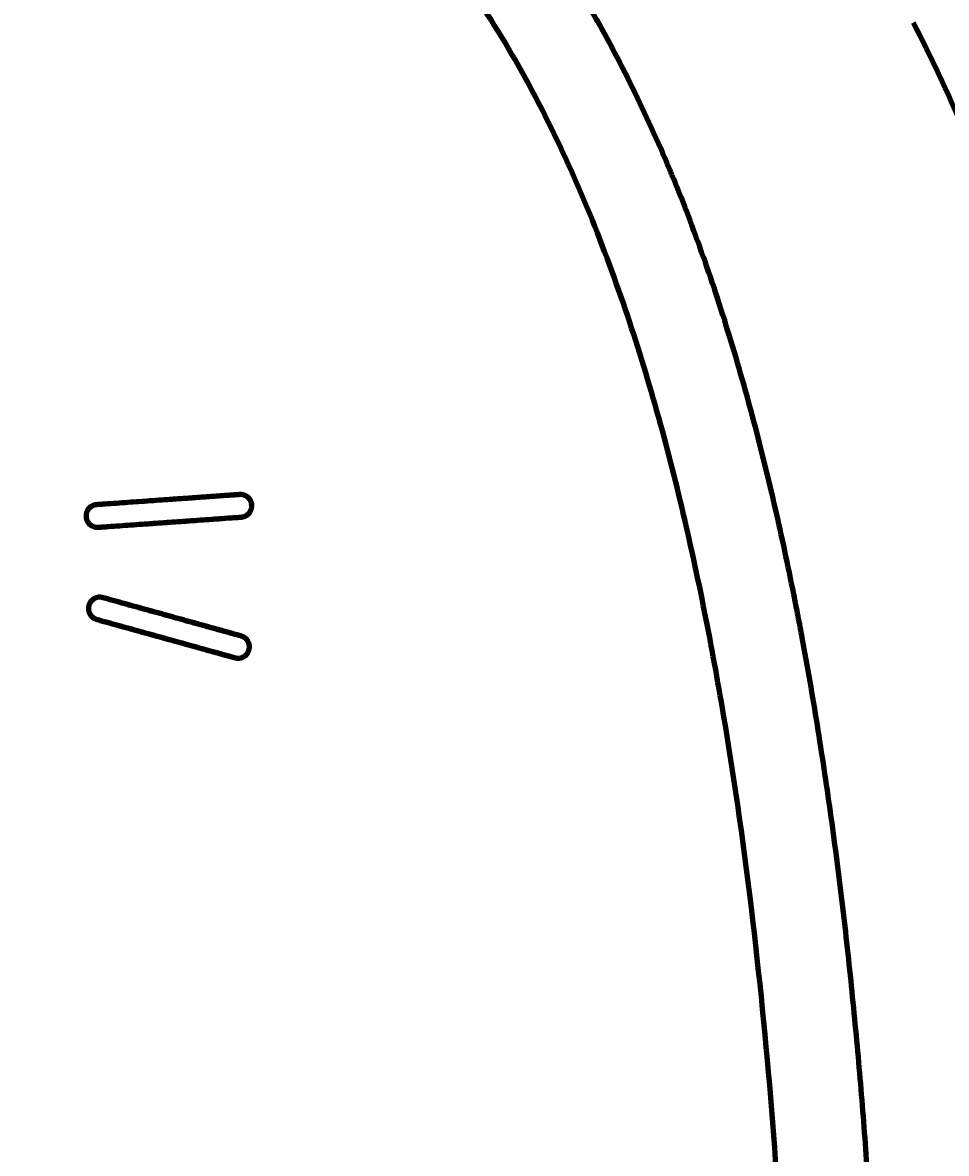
# Model space of a CAD drawing. Extents: x 56 to 5692, y -2843 to -743.
# Drawn here: x 4687 to 4788.3, y -1977.9 to -1854.1 of the extents above; entities that cross this region are included whole.
import ezdxf

# ---------------------------------------------------------------- set-up
doc = ezdxf.new("R2010")
doc.units = 0
doc.header["$LTSCALE"] = 20
doc.header["$MEASUREMENT"] = 0
doc.layers.get('DEFPOINTS').update_dxf_attribs({"linetype": 'CONTINUOUS'})
doc.layers.add('3', color=3, linetype='CONTINUOUS')
doc.styles.get("Standard").update_dxf_attribs({"font": 'NanumGothic.ttf'})
doc.dimstyles.get("Standard").update_dxf_attribs({"dimtxt": 0.18, "dimasz": 0.18, "dimexe": 0.18, "dimexo": 0.0625, "dimgap": 0.09, "dimtad": 0, "dimtih": 1, "dimtoh": 1, "dimdec": 4, "dimzin": 0, "dimdsep": 46, "dimtxsty": 'Standard', "dimcen": 0.09, "dimadec": 0, "dimazin": 0, "dimtfac": 1, "dimtdec": 4, "dimtofl": 0, "dimtmove": 0, "dimatfit": 3, "dimfxl": 0, "dimtolj": 1, "dimtzin": 0, "dimarcsym": 0})

# ---------------------------------------------------------------- blocks, each defined once
blk = doc.blocks.new('*D25')
at = {"layer": '3', "color": 3, "lineweight": -2}
for p, q in [((4737.05, -1767.18), (4974.3, -1767.18)), ((4966.3, -1787.18), (4966.3, -2592.66)), ((4798.58, -2612.66), (4974.3, -2612.66))]:
    blk.add_line(p, q, dxfattribs=at)
at = {"layer": '3', "color": 3}
for points in [[(4962.97, -1787.18), (4969.63, -1787.18), (4966.3, -1767.18)], [(4962.97, -2592.66), (4969.63, -2592.66), (4966.3, -2612.66)]]:
    blk.add_solid(points, dxfattribs=at)
at = {"layer": 'DEFPOINTS', "color": 0}
for p in [(4729.05, -1767.18), (4790.58, -2612.66), (4966.3, -2612.66)]:
    blk.add_point(p, dxfattribs=at)
at = {"layer": '3', "color": 2, "insert": (4945.41, -2217.24), "char_height": 20, "attachment_point": 5, "rotation": 90}
blk.add_mtext('\\A1;845', dxfattribs=at)

msp = doc.modelspace()

# ---------------------------------------------------------------- linework, layer by layer
at = {"layer": '3', "color": 7, "linetype": 'Continuous', "lineweight": 70}
for points, knots in [([(4660.4, -1807.06), (4662.72, -1807.34), (4669.09, -1808.3), (4679.39, -1810.65), (4694.99, -1815.85), (4709.56, -1823.52), (4722.22, -1833.77), (4730.56, -1842.6), (4737.71, -1852.35), (4743.71, -1862.74), (4748.73, -1873.57), (4754.31, -1888.36), (4759.59, -1907.21), (4764.04, -1929.92), (4767.21, -1952.45), (4769.36, -1974.65), (4770.67, -1996.41), (4771.43, -2024.71), (4770.68, -2221.48), (4767.76, -2252.32), (4764.01, -2274.53), (4760.46, -2289.73), (4756.15, -2303.26), (4751.09, -2314.94), (4745.35, -2324.77), (4736.84, -2335.59), (4724.73, -2345.34), (4707.98, -2352.87), (4691.91, -2356.8), (4677.67, -2358.87), (4666.38, -2359.92), (4657.57, -2360.34), (4651.64, -2360.48), (4648.66, -2360.52), (4645.7, -2360.53), (4643.72, -2360.53), (4642.74, -2360.53)], [0.0112064, 0.0112064, 0.0112064, 0.0112064, 0.015625, 0.0234375, 0.03125, 0.046875, 0.0546875, 0.0625, 0.0703125, 0.078125, 0.0859375, 0.09375, 0.109375, 0.125, 0.140625, 0.15625, 0.171875, 0.1875, 0.21875, 0.25, 0.265625, 0.28125, 0.296875, 0.3125, 0.328125, 0.34375, 0.375, 0.40625, 0.4375, 0.453125, 0.46875, 0.484375, 0.4882812, 0.4921875, 0.4960938, 0.4999694, 0.4999694, 0.4999694, 0.4999694]), ([(4642.74, -2362.66), (4642.79, -2362.66), (4642.84, -2362.66), (4643.3, -2362.66), (4645.36, -2362.66), (4647.42, -2362.66), (4650.71, -2362.63), (4652.36, -2362.61), (4654.82, -2362.56), (4655.64, -2362.54), (4657.28, -2362.49), (4658.92, -2362.44), (4660.56, -2362.39), (4661.79, -2362.34), (4662.4, -2362.31), (4663.12, -2362.28), (4663.43, -2362.27), (4663.63, -2362.26), (4663.73, -2362.25), (4665.47, -2362.17), (4667.08, -2362.08), (4670.27, -2361.89), (4671.84, -2361.78), (4674.94, -2361.55), (4676.48, -2361.42), (4679.51, -2361.14), (4681, -2360.99), (4683.96, -2360.67), (4685.42, -2360.5), (4688.31, -2360.14), (4689.73, -2359.94), (4691.85, -2359.63), (4692.55, -2359.53), (4693.6, -2359.36), (4693.94, -2359.31), (4694.64, -2359.19), (4694.98, -2359.14), (4696.7, -2358.85), (4698.04, -2358.61), (4700.68, -2358.1), (4701.98, -2357.84), (4704.52, -2357.29), (4705.77, -2357), (4708.22, -2356.4), (4709.43, -2356.09), (4711.8, -2355.45), (4712.96, -2355.11), (4715.25, -2354.41), (4716.38, -2354.04), (4719.7, -2352.91), (4721.85, -2352.1), (4724.18, -2351.11), (4724.44, -2351), (4724.96, -2350.77), (4725.73, -2350.43), (4726.48, -2350.09), (4727.98, -2349.38), (4728.96, -2348.89), (4731.84, -2347.39), (4733.68, -2346.33), (4737.23, -2344.06), (4738.94, -2342.85), (4741.41, -2340.93), (4742.21, -2340.27), (4743.79, -2338.91), (4744.57, -2338.21), (4746.85, -2336.05), (4748.32, -2334.52), (4750.43, -2332.09), (4751.13, -2331.26), (4751.98, -2330.19), (4752.14, -2329.97), (4752.48, -2329.53), (4752.65, -2329.32), (4753.15, -2328.66), (4753.47, -2328.21), (4754.45, -2326.86), (4755.08, -2325.94), (4756.31, -2324.07), (4756.91, -2323.11), (4758.67, -2320.18), (4759.79, -2318.15), (4761.91, -2313.92), (4762.91, -2311.74), (4764.82, -2307.21), (4765.72, -2304.86), (4767, -2301.24), (4767.42, -2300.01), (4768.23, -2297.52), (4768.63, -2296.26), (4769.11, -2294.66), (4769.25, -2294.17), (4769.39, -2293.69), (4769.48, -2293.36), (4769.53, -2293.2), (4769.76, -2292.39), (4769.95, -2291.74), (4770.49, -2289.77), (4770.84, -2288.45), (4771.85, -2284.45), (4772.48, -2281.75), (4773.66, -2276.26), (4774.2, -2273.48), (4775.23, -2267.84), (4775.7, -2264.99), (4776.58, -2259.22), (4776.98, -2256.31), (4777.73, -2250.43), (4778.08, -2247.46), (4778.71, -2241.46), (4778.99, -2238.44), (4779.38, -2233.87), (4779.5, -2232.35), (4779.64, -2230.43), (4779.67, -2230.04), (4779.73, -2229.28), (4779.81, -2228.12), (4779.89, -2226.97), (4780.14, -2223.12), (4780.32, -2220.03), (4780.62, -2213.85), (4780.74, -2210.74), (4780.94, -2204.53), (4781.02, -2201.41), (4781.13, -2195.17), (4781.16, -2192.05), (4781.17, -2022.78), (4781.15, -2019.65), (4781.08, -2013.37), (4781.01, -2010.22), (4780.84, -2003.93), (4780.74, -2000.77), (4780.47, -1994.46), (4780.32, -1991.3), (4779.97, -1984.98), (4779.77, -1981.82), (4779.32, -1975.48), (4779.07, -1972.31), (4778.52, -1965.97), (4778.22, -1962.8), (4777.57, -1956.45), (4777.22, -1953.27), (4776.45, -1946.91), (4776.03, -1943.73), (4775.14, -1937.38), (4774.66, -1934.19), (4773.63, -1927.83), (4773.08, -1924.65), (4772.34, -1920.67), (4772.19, -1919.88), (4771.96, -1918.68), (4771.88, -1918.29), (4771.72, -1917.49), (4771.33, -1915.5), (4770.92, -1913.52), (4769.9, -1908.77), (4769.18, -1905.61), (4768.01, -1900.9), (4767.61, -1899.33), (4766.78, -1896.2), (4766.35, -1894.64), (4765.46, -1891.53), (4765, -1889.97), (4764.05, -1886.88), (4763.56, -1885.33), (4762.53, -1882.25), (4762.01, -1880.72), (4760.91, -1877.66), (4760.34, -1876.14), (4759.46, -1873.86), (4759.16, -1873.1), (4758.71, -1871.97), (4758.48, -1871.4), (4758.24, -1870.83), (4758.09, -1870.46), (4758.01, -1870.27), (4757.3, -1868.57), (4756.65, -1867.08), (4754.63, -1862.63), (4753.2, -1859.71), (4750.91, -1855.42), (4750.12, -1854.01), (4748.49, -1851.21), (4747.65, -1849.82), (4745.04, -1845.72), (4743.2, -1843.04), (4740.24, -1839.14), (4739.22, -1837.86), (4737.65, -1835.96), (4737.12, -1835.34), (4736.44, -1834.56), (4736.3, -1834.4), (4736.03, -1834.09), (4735.62, -1833.63), (4734.1, -1831.95), (4732.69, -1830.47), (4730.37, -1828.17), (4729.19, -1827.05), (4725.58, -1823.78), (4723.07, -1821.72), (4719.16, -1818.81), (4717.84, -1817.88), (4715.14, -1816.06), (4713.77, -1815.18), (4710.98, -1813.48), (4709.56, -1812.66), (4707.4, -1811.48), (4706.31, -1810.89), (4705.02, -1810.23), (4704.38, -1809.91), (4704.05, -1809.75), (4703.89, -1809.67), (4703.81, -1809.63), (4703.77, -1809.61), (4703.75, -1809.6), (4703.74, -1809.59), (4703.73, -1809.59)], [0.5496866, 0.5496866, 0.5496866, 0.5496866, 0.5498047, 0.5498047, 0.5507812, 0.5546875, 0.5546875, 0.5585937, 0.5585937, 0.5605469, 0.5605469, 0.5625, 0.5644531, 0.5644531, 0.5654297, 0.565918, 0.5661621, 0.5661621, 0.5664062, 0.5664062, 0.5703125, 0.5703125, 0.5742187, 0.5742187, 0.578125, 0.578125, 0.5820312, 0.5820312, 0.5859375, 0.5859375, 0.5898437, 0.5898437, 0.5917969, 0.5917969, 0.5927734, 0.5927734, 0.59375, 0.59375, 0.5976562, 0.5976562, 0.6015625, 0.6015625, 0.6054687, 0.6054687, 0.609375, 0.609375, 0.6132812, 0.6132812, 0.6171875, 0.6171875, 0.625, 0.625, 0.6259766, 0.6259766, 0.6269531, 0.6289062, 0.6289062, 0.6328125, 0.6328125, 0.640625, 0.640625, 0.6484375, 0.6484375, 0.6523437, 0.6523437, 0.65625, 0.65625, 0.6640625, 0.6640625, 0.6679687, 0.6679687, 0.6689453, 0.6689453, 0.6699219, 0.6699219, 0.671875, 0.671875, 0.6757812, 0.6757812, 0.6796875, 0.6796875, 0.6875, 0.6875, 0.6953125, 0.6953125, 0.703125, 0.703125, 0.7070312, 0.7070312, 0.7109375, 0.7109375, 0.7119141, 0.7124023, 0.7124023, 0.7128906, 0.7128906, 0.7148437, 0.7148437, 0.71875, 0.71875, 0.7265625, 0.7265625, 0.734375, 0.734375, 0.7421875, 0.7421875, 0.75, 0.75, 0.7578125, 0.7578125, 0.765625, 0.765625, 0.7695312, 0.7695312, 0.7705078, 0.7705078, 0.7714844, 0.7734375, 0.7734375, 0.78125, 0.78125, 0.7890625, 0.7890625, 0.796875, 0.796875, 0.8046875, 0.8046875, 0.8125, 0.8125, 0.8203125, 0.8203125, 0.828125, 0.828125, 0.8359375, 0.8359375, 0.84375, 0.84375, 0.8515625, 0.8515625, 0.859375, 0.859375, 0.8671875, 0.8671875, 0.875, 0.875, 0.8828125, 0.8828125, 0.890625, 0.890625, 0.8925781, 0.8925781, 0.8935547, 0.8935547, 0.8945312, 0.8984375, 0.8984375, 0.90625, 0.90625, 0.9101562, 0.9101562, 0.9140625, 0.9140625, 0.9179687, 0.9179687, 0.921875, 0.921875, 0.9257812, 0.9257812, 0.9296875, 0.9296875, 0.9316406, 0.9316406, 0.9326172, 0.9331055, 0.9331055, 0.9335937, 0.9335937, 0.9375, 0.9375, 0.9453125, 0.9453125, 0.9492187, 0.9492187, 0.953125, 0.953125, 0.9609375, 0.9609375, 0.9648437, 0.9648437, 0.9667969, 0.9667969, 0.9672852, 0.9672852, 0.9677734, 0.96875, 0.9726562, 0.9726562, 0.9765625, 0.9765625, 0.984375, 0.984375, 0.9882812, 0.9882812, 0.9921875, 0.9921875, 0.9960937, 0.9960937, 0.9980469, 0.9990234, 0.9995117, 0.9997559, 0.9998779, 0.999939, 0.9999695, 0.9999695, 1, 1, 1, 1]), ([(4784.65, -1854.06), (4786.6, -1857.82), (4791.64, -1868.59), (4798.28, -1886.98), (4804.16, -1909.2), (4808.57, -1931.79), (4812.96, -1962.23), (4816.28, -2000.67), (4818.22, -2210.17), (4818.28, -2249.19), (4817.58, -2280.56), (4816.73, -2304.17), (4815.79, -2323.9), (4814.91, -2339.73), (4814.32, -2349.64), (4813.83, -2357.57), (4813.44, -2363.53), (4813.04, -2369.5), (4812.5, -2377.46), (4811.78, -2387.42), (4810, -2411.37), (4807.03, -2447.44), (4801.12, -2511.83), (4796.16, -2560.34), (4792.1, -2598.43), (4791.48, -2604.2), (4790.87, -2609.97)], [0, 0, 0, 0, 0.0219148, 0.0613139, 0.1007129, 0.140112, 0.179511, 0.2583092, 0.3371073, 0.4159054, 0.4553044, 0.4947035, 0.5341025, 0.5538021, 0.5735016, 0.5833514, 0.5932011, 0.6030509, 0.6129006, 0.6326002, 0.6522997, 0.7310978, 0.8098959, 0.9674921, 0.9674921, 0.9956413, 0.9956413, 0.9956413, 0.9956413]), ([(4712.1, -1906.68), (4712.12, -1906.73), (4712.13, -1906.78), (4712.14, -1906.88), (4712.15, -1906.94), (4712.15, -1907.01), (4712.15, -1907.04), (4712.14, -1907.09), (4712.14, -1907.12), (4712.13, -1907.2), (4712.11, -1907.3), (4712.08, -1907.4), (4712.05, -1907.47), (4712.04, -1907.49), (4712.02, -1907.54), (4712.01, -1907.56), (4711.98, -1907.63), (4711.95, -1907.67), (4711.91, -1907.73), (4711.89, -1907.75), (4711.86, -1907.79), (4711.84, -1907.81), (4711.79, -1907.87), (4711.72, -1907.94), (4711.64, -1908), (4711.58, -1908.04), (4711.56, -1908.05), (4711.52, -1908.08), (4711.49, -1908.09), (4711.43, -1908.12), (4711.34, -1908.16), (4711.24, -1908.19), (4711.17, -1908.21), (4711.15, -1908.21), (4711.1, -1908.22), (4711.06, -1908.23), (4711.02, -1908.23), (4711, -1908.23), (4710.99, -1908.23), (4710.95, -1908.24), (4710.87, -1908.24), (4710, -1908.3), (4709.15, -1908.36), (4707.54, -1908.48), (4706.73, -1908.53), (4705.12, -1908.65), (4704.3, -1908.71), (4702.67, -1908.82), (4701.85, -1908.88), (4700.22, -1908.99), (4699.39, -1909.05), (4697.75, -1909.17), (4696.92, -1909.23), (4695.89, -1909.3), (4695.63, -1909.32), (4695.37, -1909.34), (4695.31, -1909.34), (4695.29, -1909.34), (4695.27, -1909.34), (4695.25, -1909.34), (4695.22, -1909.35), (4695.19, -1909.35), (4695.14, -1909.34), (4695.11, -1909.34), (4695.06, -1909.34), (4695.03, -1909.33), (4694.96, -1909.32), (4694.91, -1909.31), (4694.83, -1909.29), (4694.81, -1909.28), (4694.76, -1909.26), (4694.73, -1909.25), (4694.66, -1909.22), (4694.57, -1909.17), (4694.48, -1909.11), (4694.42, -1909.06), (4694.4, -1909.05), (4694.36, -1909.01), (4694.34, -1908.99), (4694.29, -1908.94), (4694.22, -1908.86), (4694.16, -1908.77), (4694.13, -1908.71), (4694.12, -1908.7), (4694.11, -1908.68), (4694.09, -1908.64), (4694.07, -1908.61), (4694.04, -1908.53), (4694.03, -1908.48), (4694.01, -1908.41), (4694, -1908.38), (4693.99, -1908.33), (4693.99, -1908.31), (4693.98, -1908.23), (4693.97, -1908.17), (4693.97, -1908.07), (4693.97, -1908.02), (4693.98, -1907.94), (4693.99, -1907.91), (4694, -1907.86), (4694, -1907.84), (4694.02, -1907.76), (4694.04, -1907.71), (4694.06, -1907.64), (4694.08, -1907.61), (4694.09, -1907.57), (4694.11, -1907.55), (4694.11, -1907.54), (4694.14, -1907.48), (4694.2, -1907.39), (4694.26, -1907.31), (4694.31, -1907.26), (4694.33, -1907.24), (4694.37, -1907.2), (4694.39, -1907.18), (4694.45, -1907.13), (4694.53, -1907.07), (4694.62, -1907.02), (4694.69, -1906.99), (4694.71, -1906.98), (4694.76, -1906.96), (4694.78, -1906.95), (4694.85, -1906.93), (4694.95, -1906.9), (4695.05, -1906.88), (4695.12, -1906.88), (4695.13, -1906.88), (4695.16, -1906.88), (4695.2, -1906.87), (4695.29, -1906.87), (4696.19, -1906.8), (4697.07, -1906.74), (4699.54, -1906.57), (4701.18, -1906.45), (4703.22, -1906.31), (4703.62, -1906.28), (4704.44, -1906.22), (4704.84, -1906.19), (4706.06, -1906.11), (4706.87, -1906.05), (4708.48, -1905.93), (4709.28, -1905.88), (4710.28, -1905.81), (4710.48, -1905.79), (4710.7, -1905.78), (4710.73, -1905.78), (4710.78, -1905.77), (4710.8, -1905.77), (4710.85, -1905.77), (4710.88, -1905.77), (4710.93, -1905.77), (4710.95, -1905.77), (4711.03, -1905.77), (4711.07, -1905.77), (4711.17, -1905.79), (4711.22, -1905.8), (4711.29, -1905.83), (4711.32, -1905.83), (4711.37, -1905.85), (4711.39, -1905.86), (4711.46, -1905.89), (4711.5, -1905.92), (4711.57, -1905.96), (4711.59, -1905.97), (4711.63, -1906), (4711.66, -1906.01), (4711.72, -1906.06), (4711.79, -1906.13), (4711.86, -1906.21), (4711.91, -1906.27), (4711.93, -1906.29), (4711.95, -1906.33), (4711.95, -1906.34), (4711.97, -1906.36), (4712, -1906.42), (4712.03, -1906.48), (4712.06, -1906.55), (4712.08, -1906.59), (4712.09, -1906.63), (4712.1, -1906.65), (4712.1, -1906.66), (4712.1, -1906.67), (4712.1, -1906.68)], [0, 0, 0, 0, 0.003906, 0.003906, 0.007812, 0.007812, 0.009766, 0.009766, 0.011719, 0.011719, 0.015625, 0.019531, 0.019531, 0.021484, 0.021484, 0.023437, 0.023437, 0.027344, 0.027344, 0.029297, 0.029297, 0.03125, 0.03125, 0.035156, 0.039062, 0.039062, 0.041016, 0.041016, 0.042969, 0.042969, 0.046875, 0.050781, 0.050781, 0.052734, 0.052734, 0.054687, 0.055664, 0.055664, 0.056641, 0.056641, 0.058594, 0.0625, 0.125, 0.125, 0.1875, 0.1875, 0.25, 0.25, 0.3125, 0.3125, 0.375, 0.375, 0.4375, 0.4375, 0.453125, 0.457031, 0.457031, 0.458008, 0.458008, 0.458984, 0.458984, 0.460937, 0.460937, 0.462891, 0.462891, 0.464844, 0.464844, 0.46875, 0.46875, 0.470703, 0.470703, 0.472656, 0.472656, 0.476562, 0.480469, 0.480469, 0.482422, 0.482422, 0.484375, 0.484375, 0.488281, 0.492187, 0.492187, 0.493164, 0.493164, 0.494141, 0.496094, 0.496094, 0.5, 0.5, 0.501953, 0.501953, 0.503906, 0.503906, 0.507812, 0.507812, 0.511719, 0.511719, 0.513672, 0.513672, 0.515625, 0.515625, 0.519531, 0.519531, 0.521484, 0.522461, 0.522461, 0.523437, 0.523437, 0.527344, 0.53125, 0.53125, 0.533203, 0.533203, 0.535156, 0.535156, 0.539062, 0.542969, 0.542969, 0.544922, 0.544922, 0.546875, 0.546875, 0.550781, 0.554687, 0.554687, 0.555664, 0.555664, 0.556641, 0.558594, 0.5625, 0.625, 0.625, 0.75, 0.75, 0.78125, 0.78125, 0.8125, 0.8125, 0.875, 0.875, 0.9375, 0.9375, 0.953125, 0.953125, 0.955078, 0.955078, 0.957031, 0.957031, 0.958984, 0.958984, 0.960937, 0.960937, 0.964844, 0.964844, 0.96875, 0.96875, 0.970703, 0.970703, 0.972656, 0.972656, 0.976562, 0.976562, 0.978516, 0.978516, 0.980469, 0.980469, 0.984375, 0.988281, 0.988281, 0.990234, 0.990234, 0.991211, 0.991211, 0.992187, 0.996094, 0.996094, 0.998047, 0.999023, 0.999512, 0.999512, 1, 1, 1, 1]), ([(4695.2, -1909.35), (4695.18, -1909.35), (4695.15, -1909.34), (4695.1, -1909.34), (4695.05, -1909.34), (4694.99, -1909.33), (4694.94, -1909.32), (4694.91, -1909.31), (4694.84, -1909.29), (4694.79, -1909.27), (4694.69, -1909.23), (4694.64, -1909.21), (4694.57, -1909.17), (4694.55, -1909.16), (4694.5, -1909.13), (4694.48, -1909.11), (4694.42, -1909.06), (4694.38, -1909.03), (4694.32, -1908.97), (4694.3, -1908.95), (4694.27, -1908.91), (4694.25, -1908.89), (4694.2, -1908.83), (4694.14, -1908.74), (4694.09, -1908.64), (4694.06, -1908.57), (4694.05, -1908.54), (4694.03, -1908.49), (4694.02, -1908.47), (4694, -1908.39), (4693.99, -1908.34), (4693.98, -1908.26), (4693.98, -1908.23), (4693.97, -1908.18), (4693.97, -1908.15), (4693.97, -1908.07), (4693.97, -1908.02), (4693.99, -1907.91), (4694, -1907.86), (4694.01, -1907.78), (4694.02, -1907.76), (4694.04, -1907.7), (4694.05, -1907.68), (4694.08, -1907.61), (4694.1, -1907.56), (4694.14, -1907.49), (4694.15, -1907.47), (4694.18, -1907.42), (4694.19, -1907.4), (4694.24, -1907.34), (4694.31, -1907.26), (4694.38, -1907.19), (4694.44, -1907.14), (4694.47, -1907.12), (4694.51, -1907.09), (4694.53, -1907.08), (4694.6, -1907.03), (4694.69, -1906.99), (4694.78, -1906.95), (4694.86, -1906.92), (4694.89, -1906.92), (4694.94, -1906.9), (4694.99, -1906.89), (4695.05, -1906.88), (4695.09, -1906.88), (4695.12, -1906.88), (4695.13, -1906.88), (4695.56, -1906.85), (4695.98, -1906.82), (4698.05, -1906.67), (4699.71, -1906.55), (4702.18, -1906.38), (4703, -1906.32), (4704.64, -1906.21), (4705.46, -1906.15), (4706.68, -1906.06), (4707.09, -1906.03), (4707.9, -1905.98), (4708.3, -1905.95), (4709.11, -1905.89), (4709.52, -1905.86), (4710.12, -1905.82), (4710.32, -1905.8), (4710.62, -1905.78), (4710.72, -1905.78), (4710.85, -1905.77), (4710.87, -1905.77), (4710.92, -1905.77), (4710.95, -1905.77), (4711.02, -1905.77), (4711.07, -1905.77), (4711.15, -1905.79), (4711.17, -1905.79), (4711.22, -1905.8), (4711.25, -1905.81), (4711.32, -1905.83), (4711.37, -1905.85), (4711.44, -1905.88), (4711.47, -1905.9), (4711.51, -1905.92), (4711.53, -1905.93), (4711.54, -1905.94), (4711.6, -1905.97), (4711.68, -1906.03), (4711.76, -1906.1), (4711.81, -1906.16), (4711.83, -1906.17), (4711.86, -1906.2), (4711.86, -1906.22), (4711.88, -1906.24), (4711.92, -1906.29), (4711.99, -1906.39), (4712.03, -1906.48), (4712.06, -1906.56), (4712.07, -1906.58), (4712.09, -1906.63), (4712.1, -1906.66), (4712.12, -1906.73), (4712.13, -1906.79), (4712.14, -1906.87), (4712.14, -1906.89), (4712.14, -1906.93), (4712.14, -1906.94), (4712.15, -1906.97), (4712.15, -1907.04), (4712.14, -1907.15), (4712.12, -1907.26), (4712.1, -1907.33), (4712.09, -1907.36), (4712.08, -1907.41), (4712.07, -1907.43), (4712.04, -1907.5), (4712.02, -1907.55), (4711.98, -1907.61), (4711.97, -1907.64), (4711.94, -1907.68), (4711.93, -1907.7), (4711.88, -1907.76), (4711.82, -1907.84), (4711.75, -1907.91), (4711.69, -1907.96), (4711.67, -1907.97), (4711.63, -1908), (4711.61, -1908.02), (4711.55, -1908.06), (4711.46, -1908.11), (4711.37, -1908.15), (4711.3, -1908.17), (4711.28, -1908.18), (4711.23, -1908.19), (4711.21, -1908.2), (4711.14, -1908.22), (4711.09, -1908.22), (4711.03, -1908.23), (4711.01, -1908.23), (4710.99, -1908.23), (4710.98, -1908.23), (4710.94, -1908.24), (4710.52, -1908.27), (4710.1, -1908.3), (4708.13, -1908.43), (4706.53, -1908.55), (4704.13, -1908.72), (4703.32, -1908.77), (4701.71, -1908.89), (4700.9, -1908.95), (4699.28, -1909.06), (4698.47, -1909.12), (4697.24, -1909.2), (4696.84, -1909.23), (4696.23, -1909.28), (4696.02, -1909.29), (4695.72, -1909.31), (4695.56, -1909.32), (4695.4, -1909.33), (4695.33, -1909.34), (4695.31, -1909.34), (4695.29, -1909.34), (4695.27, -1909.34), (4695.25, -1909.34), (4695.23, -1909.34), (4695.22, -1909.35), (4695.21, -1909.35), (4695.21, -1909.35), (4695.21, -1909.35), (4695.2, -1909.35)], [0, 0, 0, 0, 0.001953, 0.001953, 0.003906, 0.005859, 0.005859, 0.007813, 0.007813, 0.011719, 0.011719, 0.015625, 0.015625, 0.017578, 0.017578, 0.019531, 0.019531, 0.023438, 0.023438, 0.025391, 0.025391, 0.027344, 0.027344, 0.03125, 0.035156, 0.035156, 0.037109, 0.037109, 0.039063, 0.039063, 0.042969, 0.042969, 0.044922, 0.044922, 0.046875, 0.046875, 0.050781, 0.050781, 0.054688, 0.054688, 0.056641, 0.056641, 0.058594, 0.058594, 0.0625, 0.0625, 0.064453, 0.064453, 0.066406, 0.066406, 0.070313, 0.074219, 0.074219, 0.076172, 0.076172, 0.078125, 0.078125, 0.082031, 0.085938, 0.085938, 0.087891, 0.087891, 0.089844, 0.091797, 0.092773, 0.092773, 0.09375, 0.09375, 0.125, 0.125, 0.25, 0.25, 0.3125, 0.3125, 0.375, 0.375, 0.40625, 0.40625, 0.4375, 0.4375, 0.46875, 0.46875, 0.484375, 0.484375, 0.492188, 0.492188, 0.494141, 0.494141, 0.496094, 0.496094, 0.5, 0.5, 0.501953, 0.501953, 0.503906, 0.503906, 0.507813, 0.507813, 0.509766, 0.510742, 0.510742, 0.511719, 0.511719, 0.515625, 0.519531, 0.519531, 0.521484, 0.521484, 0.522461, 0.522461, 0.523438, 0.527344, 0.53125, 0.53125, 0.533203, 0.533203, 0.535156, 0.535156, 0.539063, 0.539063, 0.541016, 0.541016, 0.541992, 0.541992, 0.542969, 0.546875, 0.550781, 0.550781, 0.552734, 0.552734, 0.554688, 0.554688, 0.558594, 0.558594, 0.560547, 0.560547, 0.5625, 0.5625, 0.566406, 0.570313, 0.570313, 0.572266, 0.572266, 0.574219, 0.574219, 0.578125, 0.582031, 0.582031, 0.583984, 0.583984, 0.585938, 0.585938, 0.589844, 0.589844, 0.59082, 0.59082, 0.591797, 0.591797, 0.59375, 0.625, 0.625, 0.75, 0.75, 0.8125, 0.8125, 0.875, 0.875, 0.9375, 0.9375, 0.96875, 0.96875, 0.984375, 0.984375, 0.992188, 0.996094, 0.99707, 0.99707, 0.998047, 0.998047, 0.999023, 0.999512, 0.999756, 0.999878, 0.999878, 1, 1, 1, 1]), ([(4697.8, -1917.61), (4698.6, -1917.84), (4699.4, -1918.06), (4700.59, -1918.39), (4700.98, -1918.5), (4701.78, -1918.72), (4702.17, -1918.82), (4703.36, -1919.15), (4704.15, -1919.37), (4705.72, -1919.81), (4706.51, -1920.03), (4708.07, -1920.46), (4708.86, -1920.68), (4710.02, -1921), (4710.41, -1921.11), (4710.85, -1921.23), (4710.9, -1921.24), (4710.96, -1921.26), (4710.97, -1921.26), (4711, -1921.27), (4711.03, -1921.28), (4711.09, -1921.3), (4711.14, -1921.32), (4711.18, -1921.34), (4711.21, -1921.35), (4711.27, -1921.39), (4711.32, -1921.42), (4711.4, -1921.48), (4711.44, -1921.51), (4711.5, -1921.56), (4711.52, -1921.58), (4711.55, -1921.62), (4711.57, -1921.63), (4711.62, -1921.69), (4711.65, -1921.74), (4711.69, -1921.8), (4711.71, -1921.82), (4711.73, -1921.87), (4711.74, -1921.89), (4711.78, -1921.96), (4711.8, -1922.01), (4711.83, -1922.11), (4711.85, -1922.16), (4711.86, -1922.24), (4711.86, -1922.26), (4711.87, -1922.31), (4711.87, -1922.34), (4711.88, -1922.42), (4711.88, -1922.47), (4711.87, -1922.57), (4711.87, -1922.62), (4711.85, -1922.73), (4711.84, -1922.78), (4711.81, -1922.87), (4711.79, -1922.92), (4711.76, -1922.99), (4711.75, -1923.01), (4711.72, -1923.06), (4711.71, -1923.08), (4711.67, -1923.14), (4711.61, -1923.22), (4711.55, -1923.3), (4711.49, -1923.35), (4711.48, -1923.37), (4711.44, -1923.4), (4711.42, -1923.42), (4711.36, -1923.46), (4711.28, -1923.52), (4711.19, -1923.56), (4711.12, -1923.59), (4711.1, -1923.6), (4711.06, -1923.62), (4711.03, -1923.63), (4710.96, -1923.65), (4710.87, -1923.67), (4710.77, -1923.68), (4710.7, -1923.69), (4710.67, -1923.69), (4710.62, -1923.69), (4710.55, -1923.69), (4710.47, -1923.68), (4710.4, -1923.66), (4710.36, -1923.66), (4710.33, -1923.65), (4710.3, -1923.64), (4710.29, -1923.64), (4710.23, -1923.62), (4709.99, -1923.55), (4709.75, -1923.49), (4709.16, -1923.32), (4708.77, -1923.22), (4706.83, -1922.68), (4705.26, -1922.24), (4702.9, -1921.59), (4702.11, -1921.37), (4700.53, -1920.93), (4699.74, -1920.71), (4698.15, -1920.27), (4697.36, -1920.05), (4696.16, -1919.72), (4695.77, -1919.61), (4695.32, -1919.49), (4695.24, -1919.47), (4695.17, -1919.45), (4695.12, -1919.43), (4695.09, -1919.43), (4695.02, -1919.4), (4694.97, -1919.38), (4694.91, -1919.35), (4694.9, -1919.35), (4694.88, -1919.33), (4694.87, -1919.33), (4694.83, -1919.31), (4694.81, -1919.29), (4694.75, -1919.25), (4694.7, -1919.22), (4694.64, -1919.17), (4694.63, -1919.15), (4694.59, -1919.11), (4694.57, -1919.09), (4694.52, -1919.03), (4694.45, -1918.95), (4694.4, -1918.86), (4694.36, -1918.79), (4694.35, -1918.77), (4694.33, -1918.72), (4694.32, -1918.69), (4694.29, -1918.62), (4694.26, -1918.52), (4694.25, -1918.42), (4694.24, -1918.35), (4694.24, -1918.34), (4694.24, -1918.31), (4694.24, -1918.27), (4694.24, -1918.23), (4694.24, -1918.16), (4694.24, -1918.1), (4694.26, -1918.03), (4694.26, -1918), (4694.27, -1917.95), (4694.28, -1917.92), (4694.3, -1917.85), (4694.32, -1917.8), (4694.36, -1917.71), (4694.38, -1917.66), (4694.42, -1917.59), (4694.44, -1917.57), (4694.47, -1917.53), (4694.48, -1917.51), (4694.53, -1917.45), (4694.6, -1917.37), (4694.67, -1917.31), (4694.74, -1917.26), (4694.76, -1917.24), (4694.8, -1917.21), (4694.82, -1917.2), (4694.89, -1917.16), (4694.93, -1917.14), (4695, -1917.11), (4695.03, -1917.1), (4695.07, -1917.08), (4695.1, -1917.07), (4695.17, -1917.05), (4695.27, -1917.03), (4695.37, -1917.02), (4695.45, -1917.01), (4695.48, -1917.01), (4695.52, -1917.02), (4695.53, -1917.02), (4695.55, -1917.02), (4695.62, -1917.02), (4695.68, -1917.03), (4695.74, -1917.05), (4695.76, -1917.05), (4695.78, -1917.05), (4695.79, -1917.06), (4695.83, -1917.07), (4695.91, -1917.09), (4696.18, -1917.16), (4696.62, -1917.29), (4697.11, -1917.42), (4697.46, -1917.52), (4697.63, -1917.57), (4697.72, -1917.59), (4697.76, -1917.6), (4697.78, -1917.61), (4697.79, -1917.61), (4697.8, -1917.61), (4697.8, -1917.61), (4697.8, -1917.61)], [0, 0, 0, 0, 0.0625, 0.0625, 0.09375, 0.09375, 0.125, 0.125, 0.1875, 0.1875, 0.25, 0.25, 0.3125, 0.3125, 0.34375, 0.34375, 0.347656, 0.347656, 0.348633, 0.348633, 0.349609, 0.351562, 0.353516, 0.353516, 0.355469, 0.355469, 0.359375, 0.359375, 0.363281, 0.363281, 0.365234, 0.365234, 0.367187, 0.367187, 0.371094, 0.371094, 0.373047, 0.373047, 0.375, 0.375, 0.378906, 0.378906, 0.382812, 0.382812, 0.384766, 0.384766, 0.386719, 0.386719, 0.390625, 0.390625, 0.394531, 0.394531, 0.398437, 0.398437, 0.402344, 0.402344, 0.404297, 0.404297, 0.40625, 0.40625, 0.410156, 0.414062, 0.414062, 0.416016, 0.416016, 0.417969, 0.417969, 0.421875, 0.425781, 0.425781, 0.427734, 0.427734, 0.429687, 0.429687, 0.433594, 0.4375, 0.4375, 0.439453, 0.439453, 0.441406, 0.445312, 0.445312, 0.447266, 0.448242, 0.448242, 0.449219, 0.449219, 0.453125, 0.46875, 0.46875, 0.5, 0.5, 0.625, 0.625, 0.6875, 0.6875, 0.75, 0.75, 0.8125, 0.8125, 0.84375, 0.84375, 0.847656, 0.849609, 0.849609, 0.851563, 0.851563, 0.855469, 0.855469, 0.856445, 0.856445, 0.857422, 0.857422, 0.859375, 0.859375, 0.863281, 0.863281, 0.865234, 0.865234, 0.867188, 0.867188, 0.871094, 0.875, 0.875, 0.876953, 0.876953, 0.878906, 0.878906, 0.882813, 0.886719, 0.886719, 0.887695, 0.887695, 0.888672, 0.890625, 0.890625, 0.894531, 0.894531, 0.896484, 0.896484, 0.898438, 0.898438, 0.902344, 0.902344, 0.90625, 0.90625, 0.908203, 0.908203, 0.910156, 0.910156, 0.914063, 0.917969, 0.917969, 0.919922, 0.919922, 0.921875, 0.921875, 0.925781, 0.925781, 0.927734, 0.927734, 0.929688, 0.929688, 0.933594, 0.9375, 0.9375, 0.939453, 0.939453, 0.94043, 0.94043, 0.941406, 0.945313, 0.945313, 0.946289, 0.946289, 0.947266, 0.947266, 0.949219, 0.953125, 0.96875, 0.984375, 0.992188, 0.996094, 0.998047, 0.999023, 0.999512, 0.999756, 0.999756, 1, 1, 1, 1]), ([(4710.65, -1923.69), (4710.54, -1923.69), (4710.44, -1923.68), (4710.33, -1923.65), (4710.32, -1923.64), (4710.3, -1923.64), (4710.26, -1923.63), (4710.17, -1923.6), (4709.91, -1923.53), (4709.66, -1923.46), (4709.08, -1923.3), (4708.69, -1923.19), (4707.51, -1922.87), (4706.73, -1922.65), (4705.16, -1922.21), (4704.37, -1922), (4702.79, -1921.56), (4702, -1921.34), (4700.81, -1921.01), (4700.41, -1920.9), (4699.62, -1920.68), (4699.22, -1920.57), (4698.02, -1920.24), (4697.23, -1920.02), (4696.03, -1919.69), (4695.63, -1919.57), (4695.2, -1919.46), (4695.18, -1919.45), (4695.14, -1919.44), (4695.13, -1919.44), (4695.1, -1919.43), (4695.07, -1919.42), (4695.03, -1919.4), (4694.98, -1919.38), (4694.96, -1919.37), (4694.89, -1919.34), (4694.8, -1919.29), (4694.72, -1919.23), (4694.66, -1919.18), (4694.64, -1919.16), (4694.6, -1919.12), (4694.58, -1919.1), (4694.53, -1919.05), (4694.46, -1918.97), (4694.41, -1918.88), (4694.38, -1918.82), (4694.37, -1918.81), (4694.36, -1918.78), (4694.34, -1918.75), (4694.33, -1918.71), (4694.3, -1918.64), (4694.28, -1918.59), (4694.26, -1918.51), (4694.26, -1918.49), (4694.25, -1918.44), (4694.25, -1918.41), (4694.24, -1918.33), (4694.24, -1918.28), (4694.24, -1918.18), (4694.24, -1918.13), (4694.25, -1918.05), (4694.26, -1918.02), (4694.27, -1917.97), (4694.27, -1917.95), (4694.29, -1917.87), (4694.31, -1917.82), (4694.34, -1917.75), (4694.35, -1917.73), (4694.37, -1917.68), (4694.39, -1917.66), (4694.42, -1917.59), (4694.48, -1917.51), (4694.55, -1917.43), (4694.6, -1917.38), (4694.62, -1917.36), (4694.65, -1917.32), (4694.67, -1917.31), (4694.73, -1917.26), (4694.82, -1917.2), (4694.9, -1917.15), (4694.97, -1917.12), (4695, -1917.11), (4695.04, -1917.09), (4695.07, -1917.08), (4695.14, -1917.06), (4695.24, -1917.03), (4695.34, -1917.02), (4695.42, -1917.02), (4695.44, -1917.02), (4695.49, -1917.01), (4695.52, -1917.02), (4695.6, -1917.02), (4695.65, -1917.03), (4695.72, -1917.04), (4695.75, -1917.05), (4695.78, -1917.06), (4695.8, -1917.06), (4695.82, -1917.07), (4695.93, -1917.1), (4696.24, -1917.18), (4696.54, -1917.27), (4697.14, -1917.43), (4697.54, -1917.54), (4698.73, -1917.87), (4699.52, -1918.09), (4701.1, -1918.53), (4701.89, -1918.75), (4703.47, -1919.18), (4704.25, -1919.4), (4705.82, -1919.84), (4706.61, -1920.05), (4708.17, -1920.49), (4708.95, -1920.7), (4710.11, -1921.03), (4710.5, -1921.13), (4710.91, -1921.25), (4710.94, -1921.25), (4710.97, -1921.26), (4710.98, -1921.27), (4711.01, -1921.27), (4711.04, -1921.28), (4711.08, -1921.3), (4711.13, -1921.32), (4711.15, -1921.33), (4711.22, -1921.36), (4711.26, -1921.38), (4711.35, -1921.44), (4711.39, -1921.47), (4711.44, -1921.51), (4711.45, -1921.52), (4711.47, -1921.53), (4711.48, -1921.54), (4711.51, -1921.57), (4711.52, -1921.59), (4711.58, -1921.64), (4711.61, -1921.68), (4711.67, -1921.76), (4711.7, -1921.81), (4711.73, -1921.87), (4711.74, -1921.88), (4711.75, -1921.9), (4711.77, -1921.94), (4711.78, -1921.97), (4711.81, -1922.04), (4711.83, -1922.09), (4711.85, -1922.17), (4711.85, -1922.19), (4711.86, -1922.24), (4711.87, -1922.27), (4711.88, -1922.35), (4711.88, -1922.4), (4711.88, -1922.5), (4711.88, -1922.55), (4711.87, -1922.63), (4711.86, -1922.66), (4711.85, -1922.71), (4711.85, -1922.73), (4711.83, -1922.81), (4711.81, -1922.85), (4711.79, -1922.92), (4711.78, -1922.95), (4711.76, -1922.99), (4711.74, -1923.02), (4711.71, -1923.08), (4711.66, -1923.17), (4711.59, -1923.25), (4711.54, -1923.3), (4711.53, -1923.32), (4711.49, -1923.35), (4711.47, -1923.37), (4711.42, -1923.42), (4711.34, -1923.48), (4711.26, -1923.53), (4711.19, -1923.56), (4711.17, -1923.57), (4711.12, -1923.59), (4711.1, -1923.6), (4711.03, -1923.63), (4710.94, -1923.66), (4710.84, -1923.67), (4710.77, -1923.68), (4710.74, -1923.68), (4710.71, -1923.69), (4710.69, -1923.69), (4710.67, -1923.69), (4710.66, -1923.69), (4710.65, -1923.69), (4710.65, -1923.69), (4710.65, -1923.69), (4710.65, -1923.69)], [0, 0, 0, 0, 0.007812, 0.007812, 0.008789, 0.008789, 0.009766, 0.011719, 0.015625, 0.03125, 0.03125, 0.0625, 0.0625, 0.125, 0.125, 0.1875, 0.1875, 0.25, 0.25, 0.28125, 0.28125, 0.3125, 0.3125, 0.375, 0.375, 0.40625, 0.40625, 0.408203, 0.408203, 0.40918, 0.40918, 0.410156, 0.412109, 0.412109, 0.414062, 0.414062, 0.417969, 0.421875, 0.421875, 0.423828, 0.423828, 0.425781, 0.425781, 0.429687, 0.433594, 0.433594, 0.43457, 0.43457, 0.435547, 0.4375, 0.4375, 0.441406, 0.441406, 0.443359, 0.443359, 0.445312, 0.445312, 0.449219, 0.449219, 0.453125, 0.453125, 0.455078, 0.455078, 0.457031, 0.457031, 0.460937, 0.460937, 0.462891, 0.462891, 0.464844, 0.464844, 0.46875, 0.472656, 0.472656, 0.474609, 0.474609, 0.476562, 0.476562, 0.480469, 0.484375, 0.484375, 0.486328, 0.486328, 0.488281, 0.488281, 0.492187, 0.496094, 0.496094, 0.498047, 0.498047, 0.5, 0.5, 0.503906, 0.503906, 0.505859, 0.505859, 0.506836, 0.506836, 0.507812, 0.515625, 0.53125, 0.53125, 0.5625, 0.5625, 0.625, 0.625, 0.6875, 0.6875, 0.75, 0.75, 0.8125, 0.8125, 0.875, 0.875, 0.90625, 0.90625, 0.908203, 0.908203, 0.90918, 0.90918, 0.910156, 0.912109, 0.912109, 0.914062, 0.914062, 0.917969, 0.917969, 0.921875, 0.921875, 0.922852, 0.922852, 0.923828, 0.923828, 0.925781, 0.925781, 0.929687, 0.929687, 0.933594, 0.933594, 0.93457, 0.93457, 0.935547, 0.9375, 0.9375, 0.941406, 0.941406, 0.943359, 0.943359, 0.945312, 0.945312, 0.949219, 0.949219, 0.953125, 0.953125, 0.955078, 0.955078, 0.957031, 0.957031, 0.960937, 0.960937, 0.962891, 0.962891, 0.964844, 0.964844, 0.96875, 0.972656, 0.972656, 0.974609, 0.974609, 0.976562, 0.976562, 0.980469, 0.984375, 0.984375, 0.986328, 0.986328, 0.988281, 0.988281, 0.992187, 0.996094, 0.996094, 0.998047, 0.998047, 0.999023, 0.999512, 0.999756, 0.999878, 0.999878, 1, 1, 1, 1])]:
    msp.add_open_spline(points, degree=3, knots=knots, dxfattribs=at)

# ---------------------------------------------------------------- dimensions: what is measured, and where the dimension line sits
at = {"layer": '3', "color": 7}
dim = msp.add_linear_dim(base=(4966.3, -2612.66), p1=(4729.05, -1767.18), p2=(4790.58, -2612.66), angle=90, dimstyle='Standard', override={"dimtxt": 20, "dimasz": 20, "dimexe": 8, "dimexo": 8, "dimgap": 10, "dimtad": 1, "dimtih": 0, "dimdec": 0, "dimzin": 8, "dimclrd": 3, "dimclre": 3, "dimclrt": 2, "dimtdec": 0, "dimtix": 1, "dimtofl": 1, "dimarcsym": 1}, dxfattribs=at)
dim.commit()
dim.dimension.update_dxf_attribs({"geometry": '*D25', "text_midpoint": (4966.3, -2217.24), "dimtype": 160})

doc.saveas('drawing.dxf')
